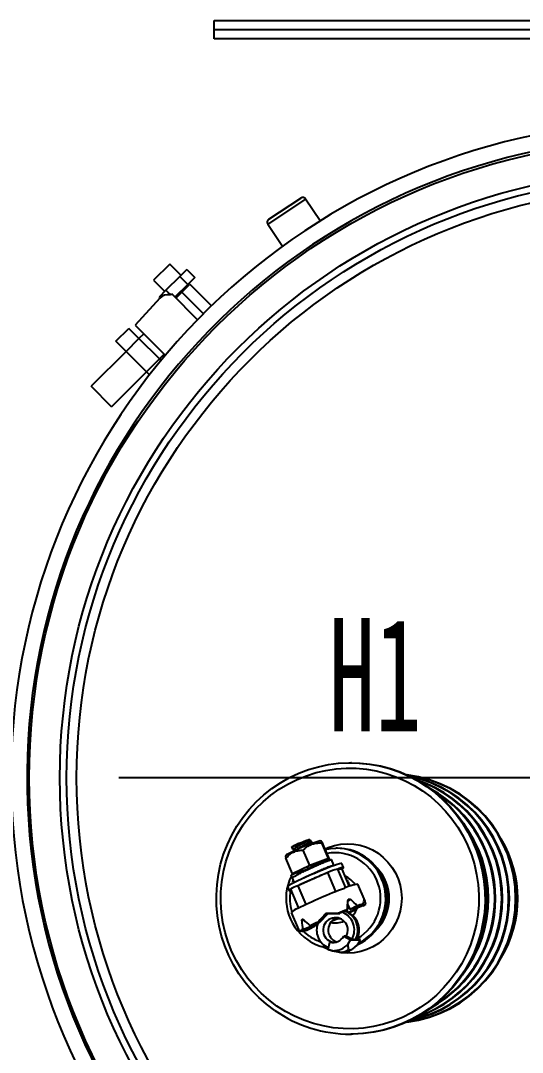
# Model space of a CAD drawing. Header units: millimetres. Extents: x 0 to 6631, y 0 to 4689.
# Drawn here: x 922.9 to 1144.2, y 1648.7 to 2103.7 of the extents above; entities that cross this region are included whole.
import ezdxf

# ---------------------------------------------------------------- set-up
doc = ezdxf.new("R2010")
doc.units = ezdxf.units.MM
doc.header["$LTSCALE"] = 13
doc.linetypes.add('CENTERX2', pattern=[101.6, 63.5, -12.7, 12.7, -12.7])
for name, color, linetype in [('2', 3, 'Continuous'), ('中心符号线', 7, 'CENTERX2'), ('几何体', 7, 'Continuous')]:
    doc.layers.add(name, color=color, linetype=linetype)
doc.styles.add('仿宋体', font='')
doc.styles.get('仿宋体').set_extended_font_data('STFangsong')

# ---------------------------------------------------------------- blocks, each defined once
blk = doc.blocks.new('SW_CENTERMARKSYMBOL_0')
at = {"layer": '中心符号线', "color": 0}
for p, q in [((0, 5), (0, 242)), ((-5, 0), (-242, 0)), ((0, 0), (-2.5, 0)), ((0, 0), (0, 2.5)), ((0, 0), (0, -2.5)), ((0, 0), (2.5, 0)), ((5, 0), (242, 0)), ((0, -5), (0, -242))]:
    blk.add_line(p, q, dxfattribs=at)

msp = doc.modelspace()

# ---------------------------------------------------------------- linework, layer by layer
at = {"layer": '几何体'}
for p, q in [((1008.24, 2099.75), (1008.24, 2103.75)), ((1008.24, 2103.75), (1148.08, 2103.75)), ((1151.15, 2099.75), (1008.24, 2099.75)), ((1008.24, 2095.75), (1008.24, 2099.75)), ((1148.08, 2095.75), (1008.24, 2095.75)), ((1048.64, 2025.06), (1031.94, 2014.04)), ((1032.37, 2016.12), (1046.56, 2025.48)), ((1055.02, 2015.38), (1048.64, 2025.06)), ((1031.94, 2014.04), (1038.42, 2004.21)), ((988.68, 1996.37), (981.61, 1989.3)), ((993.63, 1991.43), (988.68, 1996.37)), ((996.22, 1994.01), (993.16, 1990.95)), ((996.22, 1994.01), (999.75, 1990.48)), ((981.61, 1989.3), (986.56, 1984.35)), ((993.16, 1990.95), (987.03, 1984.83)), ((993.16, 1990.95), (996.69, 1987.42)), ((999.75, 1990.48), (996.69, 1987.42)), ((987.03, 1984.83), (983.97, 1981.77)), ((987.03, 1984.83), (989, 1982.86)), ((996.69, 1987.42), (991.01, 1981.74)), ((993.98, 1984), (997.52, 1987.54)), ((997.52, 1987.54), (997.16, 1987.89)), ((997.52, 1987.54), (1007.09, 1977.96)), ((984.35, 1981.39), (973.48, 1969.43)), ((983.97, 1981.77), (984.35, 1981.39)), ((989, 1982.86), (989.42, 1983.33)), ((989.42, 1983.33), (1000.93, 1971.82)), ((993.98, 1984), (991.37, 1981.38)), ((1003.53, 1974.45), (993.98, 1984)), ((964.99, 1962.36), (970.65, 1968.02)), ((975.14, 1963.53), (970.65, 1968.02)), ((973.48, 1969.43), (986.75, 1956.17)), ((969.48, 1957.87), (964.99, 1962.36)), ((969.48, 1957.87), (975.14, 1963.53)), ((977.26, 1965.65), (975.14, 1963.53)), ((984.12, 1954.55), (975.14, 1963.53)), ((969.48, 1957.87), (954.07, 1942.46)), ((978.46, 1948.89), (969.48, 1957.87)), ((978.46, 1948.89), (984.12, 1954.55)), ((984.12, 1954.55), (986.24, 1956.67)), ((984.82, 1953.85), (984.12, 1954.55)), ((963.05, 1933.48), (978.46, 1948.89)), ((979.79, 1947.57), (978.46, 1948.89)), ((963.05, 1933.48), (954.07, 1942.46)), ((1068.86, 1776.42), (1068.51, 1776.42)), ((1042.49, 1739.24), (1042.48, 1739.06)), ((1042.48, 1739.02), (1042.59, 1738.75)), ((1050.5, 1742.32), (1050.54, 1742.63)), ((1051.41, 1741.41), (1051.29, 1741.68)), ((1055.6, 1741.85), (1055.09, 1741.99)), ((1058.65, 1734.24), (1055.77, 1741.04)), ((1059.15, 1733.86), (1056.27, 1740.66)), ((1062.67, 1738.74), (1061.96, 1738.74)), ((1040.01, 1735.58), (1039.74, 1735.07)), ((1042.84, 1727.49), (1039.96, 1734.28)), ((1050.5, 1731.05), (1047.61, 1737.85)), ((1058.65, 1734.24), (1050.5, 1731.05)), ((1055.29, 1732.06), (1059.15, 1733.86)), ((1059.15, 1733.86), (1058.65, 1734.24)), ((1050.5, 1731.05), (1042.84, 1727.49)), ((1055.31, 1732.22), (1055.21, 1732.46)), ((1055.26, 1731.89), (1055.31, 1732.22)), ((1056.29, 1729.2), (1056.17, 1729.29)), ((1061.08, 1731.32), (1060.07, 1733.71)), ((1064.69, 1729.53), (1062.66, 1729.53)), ((1062.66, 1729.53), (1066.2, 1721.21)), ((1065.35, 1730.15), (1064.56, 1731.99)), ((1064.69, 1729.53), (1064.74, 1729.52)), ((1067.96, 1721.85), (1064.69, 1729.53)), ((1067.99, 1721.86), (1064.74, 1729.52)), ((1042.25, 1726.92), (1045.18, 1728.18)), ((1043.26, 1724.53), (1042.25, 1726.92)), ((1042.64, 1727.09), (1042.85, 1727.48)), ((1043.65, 1723.63), (1042.81, 1725.61)), ((1042.84, 1727.49), (1043.11, 1727.29)), ((1058.46, 1727.95), (1045.15, 1722.18)), ((1045.18, 1728.18), (1045.54, 1727.35)), ((1046.93, 1728.51), (1047.21, 1728.62)), ((1047.2, 1729.04), (1047.25, 1729.01)), ((1047.33, 1729.16), (1047.32, 1729.08)), ((1062.02, 1719.59), (1058.46, 1727.95)), ((1040.64, 1721.82), (1041.42, 1719.98)), ((1042.03, 1720.62), (1045.55, 1712.32)), ((1043.27, 1724.54), (1043.26, 1724.53)), ((1045.15, 1722.18), (1048.7, 1713.84)), ((1066.79, 1724.69), (1066.89, 1724.69)), ((1068.16, 1721.92), (1067.87, 1722.14)), ((1074.88, 1715.38), (1071.72, 1722.83)), ((1068.56, 1716.04), (1067.27, 1715.39)), ((1066.95, 1711.61), (1063.88, 1710.04)), ((1066.93, 1711.6), (1066.66, 1710.73)), ((1067.45, 1713.31), (1066.96, 1711.71)), ((1067.16, 1713.83), (1068.33, 1711.72)), ((1070.63, 1711.61), (1067.35, 1710.38)), ((1071.4, 1713.29), (1068.33, 1711.72)), ((1068.36, 1711.72), (1068.33, 1711.72)), ((1073.83, 1714.09), (1068.36, 1711.72)), ((1069.35, 1712.15), (1069.69, 1711.72)), ((1075.16, 1714.09), (1069.69, 1711.72)), ((1069.72, 1711.72), (1069.69, 1711.72)), ((1073.9, 1713.29), (1069.72, 1711.72)), ((1042.27, 1710.31), (1045.43, 1702.86)), ((1047.92, 1707.04), (1046.89, 1706.65)), ((1054.95, 1706.18), (1058.54, 1709.91)), ((1057.6, 1709.91), (1058.54, 1709.91)), ((1058.54, 1709.91), (1063.69, 1709.96)), ((1060.29, 1706.65), (1063.27, 1707.94)), ((1061.19, 1707.34), (1062.61, 1707.96)), ((1062.73, 1707.71), (1064.22, 1707.57)), ((1062.85, 1709.96), (1063.69, 1709.96)), ((1063.88, 1710.04), (1063.69, 1709.96)), ((1067.98, 1710.03), (1067.18, 1710.47)), ((1068.42, 1710.17), (1067.72, 1710.17)), ((1068.03, 1710.01), (1068.42, 1710.17)), ((1068.42, 1710.17), (1068.47, 1710.59)), ((1046.05, 1702.05), (1051.52, 1704.42)), ((1047.31, 1702.85), (1051.49, 1704.42)), ((1047.39, 1702.05), (1052.86, 1704.42)), ((1049.81, 1702.85), (1052.89, 1704.42)), ((1050.58, 1704.52), (1054.76, 1706.09)), ((1051.49, 1704.42), (1051.29, 1704.79)), ((1051.49, 1704.86), (1051.52, 1704.42)), ((1051.49, 1704.42), (1051.52, 1704.42)), ((1052.86, 1704.42), (1052.28, 1705.16)), ((1052.63, 1705.29), (1052.89, 1704.42)), ((1052.86, 1704.42), (1052.89, 1704.42)), ((1054.11, 1706.18), (1054.95, 1706.18)), ((1054.95, 1706.18), (1054.76, 1706.09)), ((1065.48, 1699.98), (1068.42, 1698.33)), ((1066.56, 1699.98), (1065.48, 1699.98)), ((1069.07, 1698.57), (1066.56, 1699.98)), ((1067.46, 1696.57), (1068.42, 1698.33)), ((1068.42, 1698.33), (1070.55, 1698.33)), ((1070.55, 1698.33), (1069.07, 1698.57)), ((1070.55, 1698.33), (1070.69, 1698.33)), ((1071.3, 1698.57), (1070.69, 1698.33)), ((1070.69, 1698.33), (1072.82, 1698.33)), ((1072.82, 1698.33), (1071.54, 1699.04)), ((1071.85, 1696.57), (1072.82, 1698.33)), ((1057.84, 1695.26), (1058.65, 1694.82)), ((1058.5, 1694.03), (1059.35, 1697.32)), ((1058.5, 1694.03), (1060.43, 1693.53)), ((1059.35, 1697.32), (1060.43, 1697.32)), ((1067.69, 1694.07), (1068.03, 1693.79)), ((1068.23, 1693.79), (1068.03, 1693.79)), ((1068.23, 1693.79), (1068.87, 1694.07)), ((1070.34, 1695.18), (1070.8, 1695.56)), ((1065.57, 1692.73), (1064.77, 1692.81)), ((1065.77, 1692.73), (1065.57, 1692.73)), ((1065.85, 1692.76), (1065.77, 1692.73)), ((1068.51, 1656.72), (1068.86, 1656.72))]:
    msp.add_line(p, q, dxfattribs=at)
at = {"layer": '几何体', "flags": 128}
for points in [[(1035.05, 1667.17), (1031.4, 1669.9), (1027.97, 1672.9), (1024.78, 1676.17), (1021.85, 1679.66), (1019.19, 1683.38), (1016.81, 1687.29), (1014.75, 1691.37), (1012.99, 1695.6), (1011.57, 1699.96), (1010.48, 1704.41), (1009.72, 1708.93), (1009.32, 1713.49), (1009.26, 1718.08), (1009.55, 1722.65), (1010.18, 1727.19), (1011.16, 1731.67), (1012.47, 1736.06), (1014.11, 1740.34), (1016.07, 1744.47), (1018.34, 1748.44), (1020.91, 1752.23), (1023.75, 1755.8), (1026.85, 1759.15), (1030.2, 1762.24), (1033.78, 1765.07), (1037.56, 1767.61), (1041.52, 1769.85), (1045.64, 1771.78), (1049.89, 1773.39), (1054.25, 1774.66), (1058.7, 1775.59), (1063.2, 1776.18), (1067.73, 1776.42), (1068.51, 1776.42)], [(1068.51, 1776.42), (1072.27, 1776.3), (1076.79, 1775.83), (1081.26, 1775.02), (1085.65, 1773.86), (1089.94, 1772.37), (1094.11, 1770.55), (1098.13, 1768.41), (1101.97, 1765.97), (1105.62, 1763.24), (1109.05, 1760.23), (1112.24, 1756.97), (1115.17, 1753.47), (1117.83, 1749.76), (1120.2, 1745.85), (1122.27, 1741.76), (1124.02, 1737.53), (1125.45, 1733.18), (1126.54, 1728.73), (1127.29, 1724.21), (1127.7, 1719.64), (1127.76, 1715.06), (1127.47, 1710.48), (1126.84, 1705.94), (1125.86, 1701.46), (1124.55, 1697.08), (1122.91, 1692.8), (1120.94, 1688.67), (1118.68, 1684.69), (1116.11, 1680.91), (1113.27, 1677.33), (1110.16, 1673.99), (1106.81, 1670.89), (1103.24, 1668.07), (1099.46, 1665.53), (1095.5, 1663.28), (1091.38, 1661.35), (1087.13, 1659.75), (1082.77, 1658.47), (1078.32, 1657.54), (1073.82, 1656.96), (1069.28, 1656.72), (1068.51, 1656.72)], [(1068.86, 1776.42), (1072.63, 1776.3), (1077.14, 1775.83), (1081.61, 1775.02), (1086, 1773.86), (1090.3, 1772.37), (1094.46, 1770.55), (1098.48, 1768.41), (1102.32, 1765.97), (1105.97, 1763.24), (1109.4, 1760.23), (1112.59, 1756.97), (1115.52, 1753.47), (1118.19, 1749.76), (1120.56, 1745.85), (1122.62, 1741.76), (1124.38, 1737.53), (1125.8, 1733.18), (1126.89, 1728.73), (1127.65, 1724.21), (1128.05, 1719.64), (1128.11, 1715.06), (1127.82, 1710.48), (1127.19, 1705.94), (1126.21, 1701.46), (1124.9, 1697.08), (1123.26, 1692.8), (1121.3, 1688.67), (1119.03, 1684.69), (1116.46, 1680.91), (1113.62, 1677.33), (1110.52, 1673.99), (1107.17, 1670.89), (1103.59, 1668.07), (1099.81, 1665.53), (1095.85, 1663.28), (1091.73, 1661.35), (1087.48, 1659.75), (1083.12, 1658.47), (1078.67, 1657.54), (1074.17, 1656.96), (1069.64, 1656.72), (1068.86, 1656.72)], [(1035.96, 1669.12), (1032.38, 1671.82), (1029.01, 1674.78), (1025.88, 1678.01), (1023.02, 1681.47), (1020.43, 1685.15), (1018.14, 1689.03), (1016.15, 1693.07), (1014.49, 1697.26), (1013.15, 1701.57), (1012.16, 1705.97), (1011.5, 1710.43), (1011.2, 1714.94), (1011.25, 1719.45), (1011.65, 1723.94), (1012.4, 1728.39), (1013.49, 1732.77), (1014.91, 1737.05), (1016.67, 1741.2), (1018.74, 1745.2), (1021.12, 1749.02), (1023.79, 1752.64), (1026.72, 1756.04), (1029.92, 1759.2), (1033.35, 1762.09), (1036.99, 1764.71), (1040.83, 1767.02), (1044.83, 1769.03), (1048.98, 1770.71), (1053.25, 1772.06), (1057.6, 1773.06), (1062.03, 1773.72), (1066.49, 1774.03), (1070.95, 1773.98), (1075.41, 1773.58), (1079.81, 1772.82), (1084.15, 1771.72), (1088.38, 1770.28), (1092.49, 1768.51), (1096.45, 1766.41), (1100.24, 1764.01), (1103.83, 1761.32), (1107.19, 1758.35), (1110.32, 1755.13), (1113.18, 1751.66), (1115.77, 1747.98), (1118.07, 1744.11), (1120.05, 1740.06), (1121.72, 1735.88), (1123.05, 1731.57), (1124.05, 1727.17), (1124.7, 1722.7), (1125, 1718.2), (1124.95, 1713.69), (1124.55, 1709.19), (1123.81, 1704.74), (1122.72, 1700.36), (1121.29, 1696.09), (1119.53, 1691.94), (1117.46, 1687.94), (1115.08, 1684.12), (1112.42, 1680.49), (1109.48, 1677.09), (1106.28, 1673.94), (1102.85, 1671.04), (1099.21, 1668.43), (1095.37, 1666.11), (1091.37, 1664.11), (1087.22, 1662.43), (1082.96, 1661.08), (1078.6, 1660.07), (1074.18, 1659.41), (1069.72, 1659.11), (1065.25, 1659.16), (1060.8, 1659.56), (1056.39, 1660.32), (1052.06, 1661.42), (1047.82, 1662.86), (1043.71, 1664.63), (1039.75, 1666.72), (1035.96, 1669.12)], [(1057.18, 1738.51), (1058.55, 1739.09), (1061.3, 1739.97), (1064.14, 1740.5), (1067.01, 1740.69), (1069.89, 1740.53), (1072.73, 1740.01), (1075.49, 1739.16), (1078.13, 1737.98), (1080.6, 1736.48), (1082.88, 1734.69), (1084.93, 1732.64), (1086.72, 1730.36), (1088.22, 1727.87), (1089.41, 1725.22), (1090.28, 1722.44), (1090.82, 1719.58), (1091, 1716.67), (1090.84, 1713.76), (1090.33, 1710.89), (1089.49, 1708.11), (1088.31, 1705.45), (1086.83, 1702.95), (1085.06, 1700.65), (1083.03, 1698.58), (1080.77, 1696.77), (1078.31, 1695.26), (1075.68, 1694.05), (1072.93, 1693.17), (1070.09, 1692.63), (1067.22, 1692.45), (1064.34, 1692.61), (1061.5, 1693.12), (1058.82, 1693.95)], [(1057.3, 1738.23), (1059.66, 1738.62), (1061.96, 1738.74)], [(1064.56, 1731.99), (1064.52, 1732.02), (1064.17, 1732), (1063.51, 1731.85), (1062.56, 1731.55), (1061.33, 1731.13), (1059.86, 1730.6), (1058.2, 1729.96), (1056.38, 1729.24), (1054.46, 1728.46), (1052.49, 1727.63), (1050.52, 1726.79)], [(1064.58, 1729.54), (1065.01, 1729.81), (1065.32, 1730.07), (1065.3, 1730.19), (1064.95, 1730.17), (1064.29, 1730.01), (1063.34, 1729.71), (1062.79, 1729.53)], [(1050.52, 1726.79), (1048.61, 1725.95), (1046.8, 1725.13), (1045.16, 1724.36), (1043.72, 1723.66), (1042.52, 1723.05), (1041.6, 1722.55), (1040.97, 1722.16), (1040.66, 1721.91), (1040.64, 1721.82)], [(1042.07, 1720.53), (1041.75, 1720.33), (1041.45, 1720.07), (1041.46, 1719.95), (1041.81, 1719.97), (1042.26, 1720.07)], [(1042.82, 1723.21), (1043.03, 1723.79), (1043.35, 1724.59)], [(1050.41, 1699.92), (1048.31, 1701.58), (1047.71, 1702.15)], [(1058.51, 1694.06), (1056.1, 1695.16), (1055.93, 1695.25)], [(1071.85, 1696.57), (1071.16, 1695.87), (1070.8, 1695.56)]]:
    msp.add_lwpolyline(points, dxfattribs=at)
at = {"layer": '几何体'}
for radius in [281.5, 268, 265, 260.6]:
    msp.add_circle((1208.24, 1769.75), radius, dxfattribs=at)
for centre, radius, start, end in [((1208.24, 1769.75), 289.5, 94.4575, 85.5425), ((1208.24, 1769.75), 282.5, 94.5682, 85.4318), ((1047.38, 2024.23), 1.5, 33.4066, 123.4066), ((1033.19, 2014.87), 1.5, 123.4066, 213.4066), ((1086.7, 1716.57), 54.91, 276.938, 83.062), ((1086.33, 1716.57), 54.92, 277.4532, 82.5468), ((1083.58, 1716.57), 54.95, 281.8515, 78.1485), ((1083.22, 1716.57), 54.96, 282.5088, 77.4912), ((1080.45, 1716.57), 55.01, 288.5339, 71.4661), ((1080.09, 1716.57), 55.02, 289.4859, 70.5141), ((1077.29, 1716.57), 55.1, 299.0345, 60.9655), ((1076.92, 1716.57), 55.11, 300.7645, 59.2355), ((1074.04, 1716.57), 55.27, 322.4264, 37.5736), ((1073.65, 1716.57), 55.3, 327.8629, 32.1371), ((1075.36, 1672.39), 72.5, 106.2382, 118.4559), ((1063.46, 1699.71), 44.8, 112.9526, 117.248), ((1061.76, 1716.54), 22.2, 297.484, 89.4849), ((1062.47, 1716.54), 22.2, 294.3696, 89.4678), ((1091.42, 1716.57), 50.78, 328.8767, 31.1233), ((1041.48, 1734.26), 1.98, 109.5787, 138.1017), ((1061.54, 1716.54), 20.17, 299.6466, 99.9191), ((1070.21, 1703.07), 27.52, 105.9287, 115.2744), ((1065.98, 1716.57), 19.51, 316.5553, 43.4447), ((1062.3, 1716.57), 22.3, 153.2807, 235.1776), ((1123.7, 1557.86), 182.1, 113.4274, 115.2643), ((1141.06, 1518.79), 224.86, 111.7798, 113.529), ((1061.63, 1716.66), 10.69, 34.1561, 65.5279), ((1065.46, 1716.57), 19.54, 329.8641, 30.1359), ((1049.76, 1709.07), 13.9, 109.3773, 123.8189), ((1147.59, 1503.9), 232.05, 110.6602, 116.2033), ((1074.28, 1703.32), 19.68, 97.4914, 115.8185), ((1062.07, 1716.57), 20.37, 170.2735, 196.8579), ((1047.58, 1705.04), 7.48, 109.1514, 135.1971), ((1157.4, 1481.55), 247.21, 111.4635, 112.4875), ((1062.88, 1702.65), 8.92, 331.0539, 70.2239), ((999.29, 1859.5), 164.19, 294.5713, 295.7532), ((1061.57, 1716.53), 10.78, 316.3131, 337.4155), ((1087.47, 1668.57), 47.52, 106.6859, 109.7702), ((1069.6, 1721.47), 9.24, 297.7191, 307), ((1061.78, 1702.62), 5.47, 331.082, 255.7815), ((1064.08, 1702.64), 5.51, 102.2603, 251.8901), ((1061.69, 1716.37), 10.57, 259.1539, 291.8779), ((1061.7, 1702.65), 8.42, 331.0676, 68.7039), ((1062.74, 1702.65), 8.92, 331.0552, 69.9247), ((1063.91, 1702.64), 8.44, 331.1404, 61.1276), ((1051.61, 1694.67), 9.24, 117.7191, 127), ((1033.74, 1747.57), 47.52, 286.6859, 289.7702), ((1124.33, 1551.54), 169.83, 114.4236, 115.7393), ((1061.9, 1702.64), 8.42, 157.6361, 247.7693), ((1061.98, 1716.22), 21.83, 235.342, 261.2488), ((1061.72, 1716.28), 19.89, 235.3532, 251.0159), ((1060.71, 1702.57), 5.43, 255.4503, 331.4132), ((1060.7, 1702.52), 8.99, 268.2195, 318.644), ((1062.31, 1702.49), 9.99, 284.2947, 302.5688), ((1062.8, 1702.49), 10.15, 285.8499, 301.0136), ((1063, 1702.49), 10.15, 285.8499, 301.0136), ((1068.53, 1715.58), 58.87, 235.332, 269.9776)]:
    msp.add_arc(centre, radius, start, end, dxfattribs=at)
for centre, major_axis, ratio, start_param, end_param in [((993.3, 1972.71), (8.82, -8.82), 0.577567, 2.530362, 3.168959), ((1058.65, 1712.66), (23.22, -19.31), 0.300747, 1.254293, 1.389291), ((1059.83, 1709.91), (14.34, 7.16), 0.356563, 5.82828, 6.132972), ((1059.83, 1709.91), (15.14, 5.25), 0.465809, 6.138653, 6.443345), ((1058.65, 1712.66), (3.01, 29.3), 0.283773, 4.705752, 4.840749), ((1058.65, 1712.66), (0.16, 29.31), 0.409066, 4.678838, 4.694083), ((1058.65, 1712.66), (0.16, 29.31), 0.409066, 1.779481, 1.914479), ((1058.65, 1712.66), (21.21, -18.65), 0.405298, 4.55306, 4.688057), ((1059.83, 1709.91), (12.11, 12.39), 0.092304, 1.660784, 1.965476), ((1059.83, 1709.91), (17.31, 0.18), 0.001367, 1.395106, 1.699799), ((1059.83, 1709.91), (14.34, 7.16), 0.356563, 3.119818, 3.296072), ((1059.83, 1709.91), (15.14, 5.25), 0.465809, 3.533373, 3.606445), ((1058.65, 1712.66), (23.22, -19.31), 0.300747, 4.723387, 4.752736)]:
    msp.add_ellipse(centre, major_axis=major_axis, ratio=ratio, start_param=start_param, end_param=end_param, dxfattribs=at)
for points, knots in [([(1042.95, 1739.54), (1042.76, 1739.39), (1042.46, 1739.16), (1042.51, 1739.07), (1042.54, 1739.04)], [0, 0, 0, 0, 0.621127, 1, 1, 1, 1]), ([(1042.52, 1739.24), (1042.54, 1739.27), (1042.57, 1739.33), (1042.84, 1739.48), (1042.95, 1739.54)], [0, 0, 0, 0, 0.616036, 1, 1, 1, 1]), ([(1045.99, 1740.96), (1045.47, 1740.69), (1044.43, 1740.14), (1043.25, 1739.43), (1042.57, 1738.92), (1042.63, 1738.79), (1042.66, 1738.74)], [0, 0, 0, 0, 0.259501, 0.517557, 0.777856, 1, 1, 1, 1]), ([(1042.62, 1738.72), (1042.75, 1738.63), (1042.99, 1738.45), (1043.23, 1738.28), (1043.34, 1738.19)], [0, 0, 0, 0, 0.526112, 1, 1, 1, 1]), ([(1051.22, 1741.65), (1051.24, 1741.65), (1051.33, 1741.68), (1050.81, 1741.44), (1049.76, 1740.93), (1048.27, 1740.22), (1046.64, 1739.39), (1045.11, 1738.57), (1044.18, 1738.02), (1043.58, 1737.6), (1043.26, 1737.35), (1043.3, 1737.27), (1043.31, 1737.24)], [0, 0, 0, 0, 0.0416615, 0.1691452, 0.2974959, 0.4247406, 0.552698, 0.6806553, 0.8079, 0.8489504, 0.9567867, 1, 1, 1, 1]), ([(1050.43, 1742.3), (1050.45, 1742.3), (1050.53, 1742.32), (1050.08, 1742.09), (1049.14, 1741.63), (1047.81, 1740.97), (1046.36, 1740.23), (1044.98, 1739.47), (1043.94, 1738.83), (1043.37, 1738.41), (1043.41, 1738.3), (1043.42, 1738.27)], [0, 0, 0, 0, 0.0455886, 0.1727286, 0.3007354, 0.4276364, 0.5552498, 0.6828633, 0.8097643, 0.9377711, 1, 1, 1, 1]), ([(1051.34, 1741.38), (1051.36, 1741.39), (1051.44, 1741.41), (1050.93, 1741.17), (1049.88, 1740.67), (1048.38, 1739.95), (1046.77, 1739.13), (1045.49, 1738.45), (1044.97, 1738.14), (1044.83, 1738.05)], [0, 0, 0, 0, 0.057104, 0.23184, 0.407765, 0.582174, 0.75756, 0.932945, 1, 1, 1, 1]), ([(1045.99, 1740.96), (1046.46, 1741.16), (1047.4, 1741.56), (1048.71, 1742.08), (1049.75, 1742.46), (1050.43, 1742.67), (1050.5, 1742.64), (1050.53, 1742.63)], [0, 0, 0, 0, 0.203907, 0.407817, 0.611132, 0.80964, 1, 1, 1, 1]), ([(1047.61, 1737.85), (1047.9, 1738.14), (1048.64, 1738.89), (1049.99, 1739.88), (1051.67, 1740.66), (1053.45, 1741.03), (1054.82, 1741.08), (1055.6, 1741.04), (1055.77, 1741.04)], [0, 0, 0, 0, 0.136843, 0.346229, 0.555177, 0.749713, 0.944655, 1, 1, 1, 1]), ([(1051.29, 1741.68), (1051.16, 1741.79), (1050.89, 1742), (1050.63, 1742.22), (1050.5, 1742.32)], [0, 0, 0, 0, 0.500791, 1, 1, 1, 1]), ([(1051.32, 1740.77), (1051.33, 1740.83), (1051.36, 1741.05), (1051.38, 1741.26), (1051.41, 1741.41)], [0, 0, 0, 0, 0.274026, 1, 1, 1, 1]), ([(1055.77, 1741.04), (1055.7, 1741.24), (1055.58, 1741.64), (1055.52, 1741.91), (1055.58, 1741.83), (1055.59, 1741.82)], [0, 0, 0, 0, 0.454058, 0.918782, 1, 1, 1, 1]), ([(1055.71, 1741.69), (1055.8, 1741.53), (1055.95, 1741.27), (1056.18, 1740.82), (1056.27, 1740.66)], [0, 0, 0, 0, 0.627778, 1, 1, 1, 1]), ([(1039.77, 1735.05), (1039.76, 1735.06), (1039.72, 1735.08), (1039.81, 1734.76), (1039.92, 1734.41), (1039.96, 1734.28)], [0, 0, 0, 0, 0.148819, 0.683172, 1, 1, 1, 1]), ([(1039.96, 1734.28), (1040.38, 1734.76), (1041.24, 1735.73), (1042.78, 1736.86), (1044.55, 1737.58), (1046.19, 1737.84), (1047.23, 1737.85), (1047.61, 1737.85)], [0, 0, 0, 0, 0.213245, 0.431498, 0.645486, 0.868042, 1, 1, 1, 1]), ([(1043.35, 1738.24), (1043.33, 1738.07), (1043.3, 1737.73), (1043.27, 1737.39), (1043.26, 1737.22)], [0, 0, 0, 0, 0.499995, 1, 1, 1, 1]), ([(1042.81, 1725.61), (1042.89, 1725.71), (1043.06, 1725.92), (1044.01, 1726.53), (1045.42, 1727.31), (1047.23, 1728.23), (1049.32, 1729.24), (1051.56, 1730.27), (1053.78, 1731.25), (1055.85, 1732.14), (1057.63, 1732.87), (1058.99, 1733.4), (1059.88, 1733.71), (1060, 1733.71), (1060.06, 1733.71)], [0, 0, 0, 0, 0.0830137, 0.1674124, 0.2504261, 0.3334399, 0.4178386, 0.5008523, 0.583866, 0.6682647, 0.7512784, 0.8342921, 0.9186909, 1, 1, 1, 1]), ([(1047.38, 1725.39), (1047.67, 1725.54), (1048.56, 1725.99), (1050.35, 1726.85), (1052.57, 1727.88), (1054.8, 1728.86), (1056.86, 1729.75), (1058.64, 1730.48), (1060, 1731.01), (1060.9, 1731.32), (1061.02, 1731.32), (1061.08, 1731.32)], [0, 0, 0, 0, 0.059498, 0.178583, 0.295713, 0.412844, 0.531929, 0.649059, 0.76619, 0.885275, 1, 1, 1, 1]), ([(1055.13, 1732.46), (1055.15, 1732.47), (1055.23, 1732.49), (1054.72, 1732.25), (1053.67, 1731.74), (1052.18, 1731.03), (1050.55, 1730.2), (1049.01, 1729.38), (1048.09, 1728.83), (1047.57, 1728.47), (1047.46, 1728.36), (1047.39, 1728.29)], [0, 0, 0, 0, 0.045736, 0.185688, 0.326591, 0.466281, 0.606753, 0.747224, 0.886914, 0.931979, 1, 1, 1, 1]), ([(1055.24, 1732.19), (1055.26, 1732.2), (1055.35, 1732.22), (1054.83, 1731.98), (1053.78, 1731.48), (1052.3, 1730.76), (1050.79, 1730.01), (1049.94, 1729.54), (1049.58, 1729.35)], [0, 0, 0, 0, 0.064437, 0.261615, 0.460134, 0.656943, 0.854853, 1, 1, 1, 1]), ([(1052.3, 1727.55), (1052.38, 1727.59), (1053.17, 1727.97), (1054.75, 1728.68), (1056.59, 1729.48), (1057.88, 1730.01), (1058.05, 1730.05), (1058.13, 1730.07)], [0, 0, 0, 0, 0.025876, 0.270233, 0.51459, 0.758947, 1, 1, 1, 1]), ([(1047.21, 1728.58), (1046.69, 1728.43), (1045.63, 1728.12), (1045.33, 1728.16), (1045.18, 1728.18)], [0, 0, 0, 0, 0.497366, 1, 1, 1, 1]), ([(1047.25, 1729.05), (1047.24, 1728.88), (1047.21, 1728.54), (1047.18, 1728.2), (1047.16, 1728.03)], [0, 0, 0, 0, 0.499995, 1, 1, 1, 1]), ([(1066.89, 1724.69), (1067.21, 1724.07), (1067.68, 1723.19), (1068.13, 1722.24), (1068.27, 1721.95)], [0, 0, 0, 0, 0.692053, 1, 1, 1, 1]), ([(1067.28, 1715.57), (1067.3, 1715.67), (1067.33, 1715.88), (1067.5, 1716.12), (1067.72, 1716.27), (1067.99, 1716.32), (1068.29, 1716.25), (1068.46, 1716.12), (1068.56, 1716.04)], [0, 0, 0, 0, 0.163826, 0.327654, 0.491393, 0.654851, 0.818278, 1, 1, 1, 1]), ([(1046.89, 1706.65), (1046.89, 1706.76), (1046.89, 1706.96), (1046.98, 1707.19), (1047.13, 1707.35), (1047.34, 1707.39), (1047.58, 1707.34), (1047.74, 1707.2), (1047.83, 1707.13)], [0, 0, 0, 0, 0.163826, 0.327654, 0.491393, 0.654851, 0.818278, 1, 1, 1, 1]), ([(1060.43, 1693.53), (1061.04, 1693.41), (1062.76, 1693.1), (1063.99, 1692.92), (1064.77, 1692.81)], [0, 0, 0, 0, 0.358563, 1, 1, 1, 1]), ([(1065.67, 1692.68), (1065.86, 1692.73), (1066.64, 1692.94), (1067.72, 1693.37), (1068.54, 1693.87), (1068.84, 1694.04)], [0, 0, 0, 0, 0.171459, 0.700486, 1, 1, 1, 1]), ([(1067.69, 1694.07), (1067.61, 1694.34), (1067.46, 1694.89), (1067.36, 1695.68), (1067.43, 1696.37), (1067.46, 1696.57)], [0, 0, 0, 0, 0.415167, 0.831259, 1, 1, 1, 1]), ([(1068.87, 1694.07), (1069.25, 1694.34), (1070, 1694.89), (1070.97, 1695.68), (1071.66, 1696.37), (1071.85, 1696.57)], [0, 0, 0, 0, 0.415167, 0.831259, 1, 1, 1, 1])]:
    msp.add_open_spline(points, degree=3, knots=knots, dxfattribs=at)

# ---------------------------------------------------------------- block references
at = {"layer": '中心符号线'}
msp.add_blockref('SW_CENTERMARKSYMBOL_0', (1208.24, 1769.75), dxfattribs=at)

# ---------------------------------------------------------------- texts
at = {"layer": '2', "style": '仿宋体', "width": 0.6}
msp.add_text('H1', height=50, dxfattribs=at).set_placement((1058.92, 1790.28))

doc.saveas('drawing.dxf')
